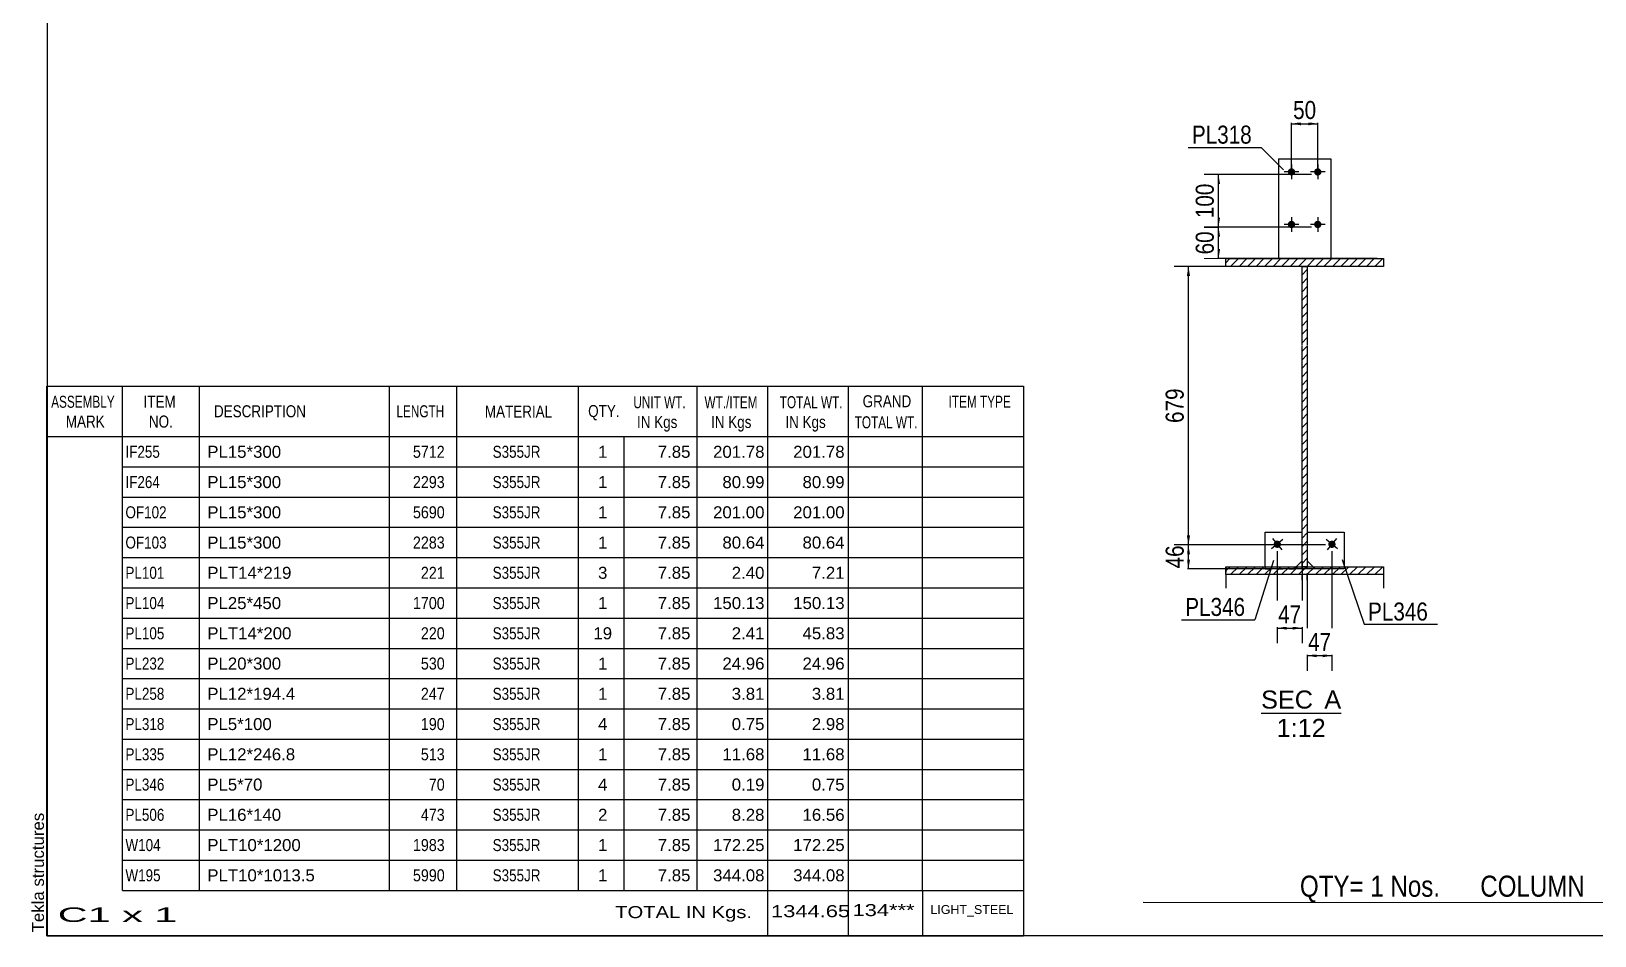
# Model space of a CAD drawing. Header units: millimetres. Extents: x -290 to 123, y -159 to 128.
# Drawn here: x -289.8 to -41.7, y -158.7 to -15.1 of the extents above; entities that cross this region are included whole.
import ezdxf

# ---------------------------------------------------------------- set-up
doc = ezdxf.new("R2010")
doc.units = ezdxf.units.MM
doc.linetypes.add('DXK_LINE_DOT1', pattern=[1.8814, 0.9407, -0.9407])
doc.styles.add('Arial', font='ARIAL.TTF', dxfattribs={"height": 0.2})
doc.styles.add('Arial Narrow', font='ARIALN.TTF', dxfattribs={"height": 0.2})

# ---------------------------------------------------------------- blocks, each defined once
blk = doc.blocks.new('Unknown-622979686-1210')
at = {"color": 5, "linetype": 'Continuous'}
for p, q in [((-287.25, 128.37), (-287.25, -158.63)), ((-287.25, -158.63), (122.75, -158.63))]:
    blk.add_line(p, q, dxfattribs=at)
at = {"color": 174, "linetype": 'Continuous', "style": 'Arial'}
blk.add_text('Tekla structures', height=1.9102, rotation=90, dxfattribs=at).set_placement((-287.75, -158.13))
blk = doc.blocks.new('Unknown-622979686-12 - 1256')
at = {"color": 1, "linetype": 'Continuous'}
blk.add_line((-94.64, -123.37), (-81.95, -123.37), dxfattribs=at)
at = {"color": 0, "linetype": 'Continuous'}
for points in [[(-86.41, -122.62), (-86.41, -119.62), (-94.64, -119.62), (-94.64, -122.62)], [(-81.95, -122.62), (-81.95, -119.62), (-84.61, -119.62), (-84.61, -122.62)], [(-84.4, -127.12), (-84.4, -124.12), (-92.18, -124.12), (-92.18, -127.12)]]:
    blk.add_wipeout(points, dxfattribs=at)
at = {"color": 136, "linetype": 'Continuous', "style": 'Arial'}
for s, height, p in [('SEC', 2.865, (-94.64, -122.62)), ('A', 2.87, (-84.61, -122.62)), ('1:12', 2.865, (-92.18, -127.12))]:
    blk.add_text(s, height=height, dxfattribs=at).set_placement(p)
blk = doc.blocks.new('Bolt-622979686-1295 - 1256')
at = {"linetype": 'Continuous'}
blk.add_hatch(color=3, dxfattribs=at).paths.add_polyline_path([(-91.62, -96.18, -1), (-92.52, -96.92, -1)])
at = {"color": 3, "linetype": 'Continuous'}
for p, q in [((-91.17, -95.81), (-92.97, -97.29)), ((-92.81, -95.65), (-91.33, -97.45))]:
    blk.add_line(p, q, dxfattribs=at)
blk = doc.blocks.new('Part-622979686-1261 - 1256')
at = {"linetype": 'Continuous'}
h = blk.add_hatch(dxfattribs=at)
h.set_pattern_fill('', scale=0.3, style=0, pattern_type=0)
h.set_pattern_definition([(45, (-75.2368, -101.3688), (-0.67352, 0.67352), [])])
h.paths.add_polyline_path([(-100.24, -101.37), (-75.24, -101.37), (-75.24, -100.11), (-100.24, -100.11)])
at = {"color": 7, "linetype": 'DXK_LINE_DOT1'}
for p, q in [((-100.24, -100.11), (-100.24, -101.37)), ((-75.24, -100.11), (-75.24, -101.37))]:
    blk.add_line(p, q, dxfattribs=at)
at = {"color": 2, "linetype": 'Continuous'}
for p, q in [((-100.24, -101.37), (-100.24, -100.11)), ((-100.24, -100.11), (-75.24, -100.11)), ((-100.24, -101.37), (-100.24, -103.5)), ((-75.24, -101.37), (-100.24, -101.37)), ((-75.24, -100.11), (-75.24, -101.37)), ((-75.24, -101.37), (-75.24, -103.5))]:
    blk.add_line(p, q, dxfattribs=at)
blk = doc.blocks.new('Bolt-622979686-1296 - 1256')
at = {"linetype": 'Continuous'}
blk.add_hatch(color=3, dxfattribs=at).paths.add_polyline_path([(-82.95, -96.92, -1), (-83.85, -96.18, -1)])
at = {"color": 3, "linetype": 'Continuous'}
for p, q in [((-82.5, -97.29), (-84.3, -95.81)), ((-82.66, -95.65), (-84.14, -97.45))]:
    blk.add_line(p, q, dxfattribs=at)
blk = doc.blocks.new('Part-622979686-1263 - 1256')
at = {"linetype": 'Continuous'}
h = blk.add_hatch(dxfattribs=at)
h.set_pattern_fill('', scale=0.3, style=0, pattern_type=0)
h.set_pattern_definition([(45, (-75.2368, -52.4716), (-0.67352, 0.67352), [])])
h.paths.add_polyline_path([(-100.24, -52.47), (-75.24, -52.47), (-75.24, -51.22), (-100.24, -51.22)])
at = {"color": 2, "linetype": 'Continuous'}
for p, q in [((-100.24, -52.47), (-100.24, -51.22)), ((-100.24, -51.22), (-75.24, -51.22)), ((-75.24, -51.22), (-75.24, -52.47)), ((-75.24, -52.47), (-100.24, -52.47))]:
    blk.add_line(p, q, dxfattribs=at)
blk = doc.blocks.new('Part-622979686-1285 - 1256')
at = {"linetype": 'Continuous'}
h = blk.add_hatch(dxfattribs=at)
h.set_pattern_fill('', scale=0.3, style=0, pattern_type=0)
h.set_pattern_definition([(45, (-87.3201, -100.1132), (-0.67352, 0.67352), [])])
h.paths.add_polyline_path([(-88.15, -100.11), (-87.32, -100.11), (-87.32, -52.47), (-88.15, -52.47)])
at = {"color": 2, "linetype": 'Continuous'}
for p, q in [((-88.15, -64.97), (-88.15, -52.47)), ((-88.15, -52.47), (-87.32, -52.47)), ((-87.32, -52.47), (-87.32, -64.97)), ((-88.15, -100.11), (-88.15, -65.07)), ((-87.32, -65.07), (-87.32, -100.11)), ((-87.32, -100.11), (-88.15, -100.11))]:
    blk.add_line(p, q, dxfattribs=at)
at = {"color": 7, "linetype": 'DXK_LINE_DOT1'}
for p, q in [((-88.15, -102.24), (-88.15, -100.11)), ((-87.32, -102.24), (-87.32, -100.11))]:
    blk.add_line(p, q, dxfattribs=at)
blk = doc.blocks.new('Bolt-622979686-1292 - 1256')
at = {"linetype": 'Continuous'}
for points in [[(-89.24, -37.47, -1), (-90.4, -37.47, -1)], [(-85.07, -37.47, -1), (-86.24, -37.47, -1)], [(-89.24, -45.8, -1), (-90.4, -45.8, -1)], [(-85.07, -45.8, -1), (-86.24, -45.8, -1)]]:
    blk.add_hatch(color=3, dxfattribs=at).paths.add_polyline_path(points)
at = {"color": 3, "linetype": 'Continuous'}
for p, q in [((-89.82, -36.3), (-89.82, -38.64)), ((-85.65, -36.3), (-85.65, -38.64)), ((-88.65, -37.47), (-90.99, -37.47)), ((-84.49, -37.47), (-86.82, -37.47)), ((-89.82, -44.64), (-89.82, -46.97)), ((-85.65, -44.64), (-85.65, -46.97)), ((-88.65, -45.8), (-90.99, -45.8)), ((-84.49, -45.8), (-86.82, -45.8))]:
    blk.add_line(p, q, dxfattribs=at)
blk = doc.blocks.new('Part-622979686-1323 - 1256')
at = {"color": 2, "linetype": 'Continuous'}
for p, q in [((-87.3, -99.22), (-87.3, -94.64)), ((-87.3, -94.64), (-81.46, -94.64)), ((-81.46, -94.64), (-81.46, -100.11)), ((-87.3, -99.22), (-86.4, -100.11))]:
    blk.add_line(p, q, dxfattribs=at)
at = {"color": 7, "linetype": 'DXK_LINE_DOT1'}
for p, q in [((-86.4, -100.11), (-86.05, -100.47)), ((-81.46, -100.47), (-86.05, -100.47)), ((-81.46, -100.11), (-81.46, -100.47))]:
    blk.add_line(p, q, dxfattribs=at)
blk = doc.blocks.new('Part-622979686-1328 - 1256')
at = {"color": 2, "linetype": 'Continuous'}
for p, q in [((-94.01, -100.11), (-94.01, -94.64)), ((-94.01, -94.64), (-88.18, -94.64)), ((-88.18, -94.64), (-88.18, -99.22)), ((-88.18, -99.22), (-89.07, -100.11))]:
    blk.add_line(p, q, dxfattribs=at)
at = {"color": 7, "linetype": 'DXK_LINE_DOT1'}
for p, q in [((-94.01, -100.11), (-94.01, -100.47)), ((-94.01, -100.47), (-89.43, -100.47)), ((-89.07, -100.11), (-89.43, -100.47))]:
    blk.add_line(p, q, dxfattribs=at)
blk = doc.blocks.new('Part-622979686-1351 - 1256')
at = {"color": 2, "linetype": 'Continuous'}
for p, q in [((-91.9, -35.39), (-83.57, -35.39)), ((-91.9, -35.39), (-91.9, -51.22)), ((-83.57, -35.39), (-83.57, -51.22))]:
    blk.add_line(p, q, dxfattribs=at)
at = {"color": 7, "linetype": 'DXK_LINE_DOT1'}
blk.add_line((-91.9, -51.22), (-83.57, -51.22), dxfattribs=at)
blk = doc.blocks.new('StraightDimension-622979686-1379 - 1256')
at = {"linetype": 'Continuous'}
for points in [[(-85.82, -114.47), (-87.32, -114.22), (-85.82, -113.97)], [(-84.9, -113.97), (-83.4, -114.22), (-84.9, -114.47)]]:
    blk.add_hatch(color=7, dxfattribs=at).paths.add_polyline_path(points)
at = {"color": 7, "linetype": 'Continuous'}
for p, q in [((-83.4, -97.64), (-83.4, -116.62)), ((-87.32, -101.11), (-87.32, -116.62)), ((-87.32, -114.22), (-83.4, -114.22))]:
    blk.add_line(p, q, dxfattribs=at)
at = {"color": 0}
blk.add_wipeout([(-82.93, -114.07), (-82.93, -109.87), (-87.79, -109.87), (-87.79, -114.07)], dxfattribs=at)
at = {"color": 3, "style": 'Arial Narrow'}
blk.add_text('47', height=2.863, dxfattribs=at).set_placement((-87.19, -113.47))
blk = doc.blocks.new('StraightDimension-622979686-1395 - 1256')
at = {"linetype": 'Continuous'}
for points in [[(-101.65, -47.72), (-101.4, -46.22), (-101.15, -47.72)], [(-101.15, -49.72), (-101.4, -51.22), (-101.65, -49.72)]]:
    blk.add_hatch(color=7, dxfattribs=at).paths.add_polyline_path(points)
at = {"color": 7, "linetype": 'Continuous'}
for p, q in [((-86.65, -46.22), (-103.65, -46.22)), ((-101.4, -51.22), (-101.4, -46.22)), ((-76.24, -51.22), (-103.65, -51.22))]:
    blk.add_line(p, q, dxfattribs=at)
at = {"color": 0}
blk.add_wipeout([(-101.55, -46.29), (-105.75, -46.29), (-105.75, -51.15), (-101.55, -51.15)], dxfattribs=at)
at = {"color": 3, "style": 'Arial Narrow'}
blk.add_text('60', height=2.863, rotation=90.0002, dxfattribs=at).set_placement((-102.15, -50.55))
blk = doc.blocks.new('StraightDimension-622979686-1410 - 1256')
at = {"linetype": 'Continuous'}
for points in [[(-101.65, -39.39), (-101.4, -37.89), (-101.15, -39.39)], [(-101.15, -44.72), (-101.4, -46.22), (-101.65, -44.72)]]:
    blk.add_hatch(color=7, dxfattribs=at).paths.add_polyline_path(points)
at = {"color": 7, "linetype": 'Continuous'}
for p, q in [((-86.65, -37.89), (-103.65, -37.89)), ((-101.4, -46.22), (-101.4, -37.89)), ((-86.65, -46.22), (-103.65, -46.22))]:
    blk.add_line(p, q, dxfattribs=at)
at = {"color": 0}
blk.add_wipeout([(-101.55, -38.71), (-105.75, -38.71), (-105.75, -45.4), (-101.55, -45.4)], dxfattribs=at)
at = {"color": 3, "style": 'Arial Narrow'}
blk.add_text('100', height=2.863, rotation=90.0002, dxfattribs=at).set_placement((-102.15, -44.8))
blk = doc.blocks.new('StraightDimension-622979686-1421 - 1256')
at = {"linetype": 'Continuous'}
for points in [[(-88.32, -30.07), (-89.82, -29.82), (-88.32, -29.57)], [(-87.15, -29.57), (-85.65, -29.82), (-87.15, -30.07)]]:
    blk.add_hatch(color=7, dxfattribs=at).paths.add_polyline_path(points)
at = {"color": 7, "linetype": 'Continuous'}
for p, q in [((-89.82, -36.89), (-89.82, -27.57)), ((-85.65, -36.89), (-85.65, -27.57)), ((-89.82, -29.82), (-85.65, -29.82))]:
    blk.add_line(p, q, dxfattribs=at)
at = {"color": 0}
blk.add_wipeout([(-85.31, -29.67), (-85.31, -25.47), (-90.16, -25.47), (-90.16, -29.67)], dxfattribs=at)
at = {"color": 3, "style": 'Arial Narrow'}
blk.add_text('50', height=2.863, dxfattribs=at).set_placement((-89.56, -29.07))
blk = doc.blocks.new('StraightDimension-622979686-1431 - 1256')
at = {"linetype": 'Continuous'}
for points in [[(-106.42, -98.14), (-106.17, -96.64), (-105.92, -98.14)], [(-105.92, -98.97), (-106.17, -100.47), (-106.42, -98.97)]]:
    blk.add_hatch(color=7, dxfattribs=at).paths.add_polyline_path(points)
at = {"color": 7, "linetype": 'Continuous'}
for p, q in [((-84.4, -96.64), (-108.42, -96.64)), ((-106.17, -100.47), (-106.17, -96.64)), ((-82.46, -100.47), (-108.42, -100.47))]:
    blk.add_line(p, q, dxfattribs=at)
at = {"color": 0}
blk.add_wipeout([(-106.32, -96.13), (-110.52, -96.13), (-110.52, -100.98), (-106.32, -100.98)], dxfattribs=at)
at = {"color": 3, "style": 'Arial Narrow'}
blk.add_text('46', height=2.863, rotation=90.0002, dxfattribs=at).set_placement((-106.92, -100.38))
blk = doc.blocks.new('StraightDimension-622979686-1435 - 1256')
at = {"linetype": 'Continuous'}
for points in [[(-106.42, -53.97), (-106.17, -52.47), (-105.92, -53.97)], [(-105.92, -95.14), (-106.17, -96.64), (-106.42, -95.14)]]:
    blk.add_hatch(color=7, dxfattribs=at).paths.add_polyline_path(points)
at = {"color": 7, "linetype": 'Continuous'}
for p, q in [((-76.24, -52.47), (-108.42, -52.47)), ((-106.17, -96.64), (-106.17, -52.47)), ((-84.4, -96.64), (-108.42, -96.64))]:
    blk.add_line(p, q, dxfattribs=at)
at = {"color": 0}
blk.add_wipeout([(-106.32, -71.21), (-110.52, -71.21), (-110.52, -77.9), (-106.32, -77.9)], dxfattribs=at)
at = {"color": 3, "style": 'Arial Narrow'}
blk.add_text('679', height=2.863, rotation=90.0002, dxfattribs=at).set_placement((-106.92, -77.3))
blk = doc.blocks.new('StraightDimension-622979686-1442 - 1256')
at = {"linetype": 'Continuous'}
for points in [[(-90.57, -110.1), (-92.07, -109.85), (-90.57, -109.6)], [(-89.65, -109.6), (-88.15, -109.85), (-89.65, -110.1)]]:
    blk.add_hatch(color=7, dxfattribs=at).paths.add_polyline_path(points)
at = {"color": 7, "linetype": 'Continuous'}
for p, q in [((-92.07, -97.64), (-92.07, -112.25)), ((-88.15, -99.3), (-88.15, -112.25)), ((-92.07, -109.85), (-88.15, -109.85))]:
    blk.add_line(p, q, dxfattribs=at)
at = {"color": 0}
blk.add_wipeout([(-87.68, -109.7), (-87.68, -105.5), (-92.54, -105.5), (-92.54, -109.7)], dxfattribs=at)
at = {"color": 3, "style": 'Arial Narrow'}
blk.add_text('47', height=2.863, dxfattribs=at).set_placement((-91.94, -109.1))
blk = doc.blocks.new('CBS_BOM-622979686-33686')
at = {"color": 7, "linetype": 'Continuous'}
for p, q in [((-287.28, -79.46), (-287.28, -71.46)), ((-287.28, -71.46), (-132.36, -71.46)), ((-275.28, -79.46), (-275.28, -71.46)), ((-263.09, -79.46), (-263.09, -71.46)), ((-232.93, -79.46), (-232.93, -71.46)), ((-222.25, -79.46), (-222.25, -71.46)), ((-202.93, -79.46), (-202.93, -71.46)), ((-184.13, -79.46), (-184.13, -71.46)), ((-172.92, -79.46), (-172.92, -71.46)), ((-160.13, -79.46), (-160.13, -71.46)), ((-148.38, -79.46), (-148.38, -71.46)), ((-132.36, -71.47), (-132.36, -79.45)), ((-287.28, -79.46), (-132.36, -79.46)), ((-287.28, -84.26), (-287.28, -79.46)), ((-275.28, -84.26), (-275.28, -79.46)), ((-263.09, -84.26), (-263.09, -79.46)), ((-232.93, -84.26), (-232.93, -79.46)), ((-222.25, -84.26), (-222.25, -79.46)), ((-202.93, -84.26), (-202.93, -79.46)), ((-195.67, -84.26), (-195.67, -79.46)), ((-184.13, -84.26), (-184.13, -79.46)), ((-172.92, -84.26), (-172.92, -79.46)), ((-160.13, -84.26), (-160.13, -79.46)), ((-148.36, -84.26), (-148.36, -79.46)), ((-132.36, -79.47), (-132.36, -84.26)), ((-287.28, -89.06), (-287.28, -84.26)), ((-275.28, -84.26), (-132.36, -84.26)), ((-275.28, -89.06), (-275.28, -84.26)), ((-263.09, -89.06), (-263.09, -84.26)), ((-232.93, -89.06), (-232.93, -84.26)), ((-222.25, -89.06), (-222.25, -84.26)), ((-202.93, -89.06), (-202.93, -84.26)), ((-195.67, -89.06), (-195.67, -84.26)), ((-184.13, -89.06), (-184.13, -84.26)), ((-172.92, -89.06), (-172.92, -84.26)), ((-160.13, -89.06), (-160.13, -84.26)), ((-148.36, -89.06), (-148.36, -84.26)), ((-132.36, -84.27), (-132.36, -89.06)), ((-287.28, -93.86), (-287.28, -89.06)), ((-275.28, -89.06), (-132.36, -89.06)), ((-275.28, -93.86), (-275.28, -89.06)), ((-263.09, -93.86), (-263.09, -89.06)), ((-232.93, -93.86), (-232.93, -89.06)), ((-222.25, -93.86), (-222.25, -89.06)), ((-202.93, -93.86), (-202.93, -89.06)), ((-195.67, -93.86), (-195.67, -89.06)), ((-184.13, -93.86), (-184.13, -89.06)), ((-172.92, -93.86), (-172.92, -89.06)), ((-160.13, -93.86), (-160.13, -89.06)), ((-148.36, -93.86), (-148.36, -89.06)), ((-132.36, -89.07), (-132.36, -93.86)), ((-287.28, -98.66), (-287.28, -93.86)), ((-275.28, -93.86), (-132.36, -93.86)), ((-275.28, -98.66), (-275.28, -93.86)), ((-263.09, -98.66), (-263.09, -93.86)), ((-232.93, -98.66), (-232.93, -93.86)), ((-222.25, -98.66), (-222.25, -93.86)), ((-202.93, -98.66), (-202.93, -93.86)), ((-195.67, -98.66), (-195.67, -93.86)), ((-184.13, -98.66), (-184.13, -93.86)), ((-172.92, -98.66), (-172.92, -93.86)), ((-160.13, -98.66), (-160.13, -93.86)), ((-148.36, -98.66), (-148.36, -93.86)), ((-132.36, -93.87), (-132.36, -98.66)), ((-287.28, -103.46), (-287.28, -98.66)), ((-275.28, -98.66), (-132.36, -98.66)), ((-275.28, -103.46), (-275.28, -98.66)), ((-263.09, -103.46), (-263.09, -98.66)), ((-232.93, -103.46), (-232.93, -98.66)), ((-222.25, -103.46), (-222.25, -98.66)), ((-202.93, -103.46), (-202.93, -98.66)), ((-195.67, -103.46), (-195.67, -98.66)), ((-184.13, -103.46), (-184.13, -98.66)), ((-172.92, -103.46), (-172.92, -98.66)), ((-160.13, -103.46), (-160.13, -98.66)), ((-148.36, -103.46), (-148.36, -98.66)), ((-132.36, -98.67), (-132.36, -103.46)), ((-287.28, -108.26), (-287.28, -103.46)), ((-275.28, -103.46), (-132.36, -103.46)), ((-275.28, -108.26), (-275.28, -103.46)), ((-263.09, -108.26), (-263.09, -103.46)), ((-232.93, -108.26), (-232.93, -103.46)), ((-222.25, -108.26), (-222.25, -103.46)), ((-202.93, -108.26), (-202.93, -103.46)), ((-195.67, -108.26), (-195.67, -103.46)), ((-184.13, -108.26), (-184.13, -103.46)), ((-172.92, -108.26), (-172.92, -103.46)), ((-160.13, -108.26), (-160.13, -103.46)), ((-148.36, -108.26), (-148.36, -103.46)), ((-132.36, -103.47), (-132.36, -108.26)), ((-287.28, -113.06), (-287.28, -108.26)), ((-275.28, -108.26), (-132.36, -108.26)), ((-275.28, -113.06), (-275.28, -108.26)), ((-263.09, -113.06), (-263.09, -108.26)), ((-232.93, -113.06), (-232.93, -108.26)), ((-222.25, -113.06), (-222.25, -108.26)), ((-202.93, -113.06), (-202.93, -108.26)), ((-195.67, -113.06), (-195.67, -108.26)), ((-184.13, -113.06), (-184.13, -108.26)), ((-172.92, -113.06), (-172.92, -108.26)), ((-160.13, -113.06), (-160.13, -108.26)), ((-148.36, -113.06), (-148.36, -108.26)), ((-132.36, -108.27), (-132.36, -113.06)), ((-287.28, -117.86), (-287.28, -113.06)), ((-275.28, -113.06), (-132.36, -113.06)), ((-275.28, -117.86), (-275.28, -113.06)), ((-263.09, -117.86), (-263.09, -113.06)), ((-232.93, -117.86), (-232.93, -113.06)), ((-222.25, -117.86), (-222.25, -113.06)), ((-202.93, -117.86), (-202.93, -113.06)), ((-195.67, -117.86), (-195.67, -113.06)), ((-184.13, -117.86), (-184.13, -113.06)), ((-172.92, -117.86), (-172.92, -113.06)), ((-160.13, -117.86), (-160.13, -113.06)), ((-148.36, -117.86), (-148.36, -113.06)), ((-132.36, -113.07), (-132.36, -117.86)), ((-287.28, -122.66), (-287.28, -117.86)), ((-275.28, -117.86), (-132.36, -117.86)), ((-275.28, -122.66), (-275.28, -117.86)), ((-263.09, -122.66), (-263.09, -117.86)), ((-232.93, -122.66), (-232.93, -117.86)), ((-222.25, -122.66), (-222.25, -117.86)), ((-202.93, -122.66), (-202.93, -117.86)), ((-195.67, -122.66), (-195.67, -117.86)), ((-184.13, -122.66), (-184.13, -117.86)), ((-172.92, -122.66), (-172.92, -117.86)), ((-160.13, -122.66), (-160.13, -117.86)), ((-148.36, -122.66), (-148.36, -117.86)), ((-132.36, -117.87), (-132.36, -122.66)), ((-287.28, -127.46), (-287.28, -122.66)), ((-275.28, -122.66), (-132.36, -122.66)), ((-275.28, -127.46), (-275.28, -122.66)), ((-263.09, -127.46), (-263.09, -122.66)), ((-232.93, -127.46), (-232.93, -122.66)), ((-222.25, -127.46), (-222.25, -122.66)), ((-202.93, -127.46), (-202.93, -122.66)), ((-195.67, -127.46), (-195.67, -122.66)), ((-184.13, -127.46), (-184.13, -122.66)), ((-172.92, -127.46), (-172.92, -122.66)), ((-160.13, -127.46), (-160.13, -122.66)), ((-148.36, -127.46), (-148.36, -122.66)), ((-132.36, -122.67), (-132.36, -127.46)), ((-287.28, -132.26), (-287.28, -127.46)), ((-275.28, -127.46), (-132.36, -127.46)), ((-275.28, -132.26), (-275.28, -127.46)), ((-263.09, -132.26), (-263.09, -127.46)), ((-232.93, -132.26), (-232.93, -127.46)), ((-222.25, -132.26), (-222.25, -127.46)), ((-202.93, -132.26), (-202.93, -127.46)), ((-195.67, -132.26), (-195.67, -127.46)), ((-184.13, -132.26), (-184.13, -127.46)), ((-172.92, -132.26), (-172.92, -127.46)), ((-160.13, -132.26), (-160.13, -127.46)), ((-148.36, -132.26), (-148.36, -127.46)), ((-132.36, -127.47), (-132.36, -132.26)), ((-287.28, -137.06), (-287.28, -132.26)), ((-275.28, -132.26), (-132.36, -132.26)), ((-275.28, -137.06), (-275.28, -132.26)), ((-263.09, -137.06), (-263.09, -132.26)), ((-232.93, -137.06), (-232.93, -132.26)), ((-222.25, -137.06), (-222.25, -132.26)), ((-202.93, -137.06), (-202.93, -132.26)), ((-195.67, -137.06), (-195.67, -132.26)), ((-184.13, -137.06), (-184.13, -132.26)), ((-172.92, -137.06), (-172.92, -132.26)), ((-160.13, -137.06), (-160.13, -132.26)), ((-148.36, -137.06), (-148.36, -132.26)), ((-132.36, -132.27), (-132.36, -137.06)), ((-287.28, -141.86), (-287.28, -137.06)), ((-275.28, -137.06), (-132.36, -137.06)), ((-275.28, -141.86), (-275.28, -137.06)), ((-263.09, -141.86), (-263.09, -137.06)), ((-232.93, -141.86), (-232.93, -137.06)), ((-222.25, -141.86), (-222.25, -137.06)), ((-202.93, -141.86), (-202.93, -137.06)), ((-195.67, -141.86), (-195.67, -137.06)), ((-184.13, -141.86), (-184.13, -137.06)), ((-172.92, -141.86), (-172.92, -137.06)), ((-160.13, -141.86), (-160.13, -137.06)), ((-148.36, -141.86), (-148.36, -137.06)), ((-132.36, -137.07), (-132.36, -141.86)), ((-287.28, -146.66), (-287.28, -141.86)), ((-275.28, -141.86), (-132.36, -141.86)), ((-275.28, -146.66), (-275.28, -141.86)), ((-263.09, -146.66), (-263.09, -141.86)), ((-232.93, -146.66), (-232.93, -141.86)), ((-222.25, -146.66), (-222.25, -141.86)), ((-202.93, -146.66), (-202.93, -141.86)), ((-195.67, -146.66), (-195.67, -141.86)), ((-184.13, -146.66), (-184.13, -141.86)), ((-172.92, -146.66), (-172.92, -141.86)), ((-160.13, -146.66), (-160.13, -141.86)), ((-148.36, -146.66), (-148.36, -141.86)), ((-132.36, -141.87), (-132.36, -146.66)), ((-287.28, -151.46), (-287.28, -146.66)), ((-275.28, -146.66), (-132.36, -146.66)), ((-275.28, -151.46), (-275.28, -146.66)), ((-263.09, -151.46), (-263.09, -146.66)), ((-232.93, -151.46), (-232.93, -146.66)), ((-222.25, -151.46), (-222.25, -146.66)), ((-202.93, -151.46), (-202.93, -146.66)), ((-195.67, -151.46), (-195.67, -146.66)), ((-184.13, -151.46), (-184.13, -146.66)), ((-172.92, -151.46), (-172.92, -146.66)), ((-160.13, -151.46), (-160.13, -146.66)), ((-148.36, -151.46), (-148.36, -146.66)), ((-132.36, -146.67), (-132.36, -151.46)), ((-287.28, -158.66), (-287.28, -151.48)), ((-275.28, -151.46), (-132.36, -151.46)), ((-172.92, -158.66), (-172.92, -151.48)), ((-160.13, -158.66), (-160.13, -151.48)), ((-148.32, -158.66), (-148.32, -151.48)), ((-132.36, -151.46), (-132.36, -158.66)), ((-287.28, -158.66), (-132.36, -158.66))]:
    blk.add_line(p, q, dxfattribs=at)
at = {"color": 3, "linetype": 'Continuous', "style": 'Arial'}
for s, height, width, p in [('ASSEMBLY', 1.91, 0.7, (-286.6, -74.89)), ('ITEM', 1.91, 0.8, (-271.95, -74.89)), ('UNIT WT.', 1.91, 0.7, (-194.24, -74.96)), ('WT./ITEM', 1.91, 0.7, (-182.95, -74.96)), ('TOTAL WT.', 1.91, 0.7, (-171.01, -74.96)), ('GRAND', 1.91, 0.8, (-157.86, -74.81)), ('ITEM TYPE', 1.91, 0.7, (-144.22, -74.88)), ('MARK', 1.91, 0.8, (-284.28, -78.03)), ('NO.', 1.91, 0.8, (-271.1, -78.03)), ('DESCRIPTION', 1.9102, 0.8, (-260.77, -76.4)), ('LENGTH', 1.91, 0.7, (-231.82, -76.4)), ('MATERIAL', 1.91, 0.8, (-217.8, -76.44)), ('QTY.', 1.91, 0.8, (-201.41, -76.36)), ('IN Kgs', 1.91, 0.8, (-193.66, -78.1)), ('IN Kgs', 1.91, 0.8, (-181.91, -78.1)), ('IN Kgs', 1.91, 0.8, (-170.12, -78.1)), ('TOTAL WT.', 1.91, 0.7, (-159.12, -78.15))]:
    blk.add_text(s, height=height, dxfattribs=dict(at, width=width)).set_placement(p)
at = {"color": 7, "linetype": 'Continuous', "style": 'Arial'}
for s, width, p in [('IF255', 0.8, (-274.82, -82.83)), ('5712', 0.85, (-229.21, -82.83)), ('S355JR', 0.8, (-216.56, -82.83)), ('IF264', 0.8, (-274.82, -87.63)), ('2293', 0.85, (-229.21, -87.63)), ('S355JR', 0.8, (-216.56, -87.63)), ('OF102', 0.8, (-274.82, -92.43)), ('5690', 0.85, (-229.21, -92.43)), ('S355JR', 0.8, (-216.56, -92.43)), ('OF103', 0.8, (-274.82, -97.23)), ('2283', 0.85, (-229.21, -97.23)), ('S355JR', 0.8, (-216.56, -97.23)), ('PL101', 0.8, (-274.82, -102.03)), ('221', 0.85, (-227.95, -102.03)), ('S355JR', 0.8, (-216.56, -102.03)), ('PL104', 0.8, (-274.82, -106.83)), ('1700', 0.85, (-229.21, -106.83)), ('S355JR', 0.8, (-216.56, -106.83)), ('PL105', 0.8, (-274.82, -111.63)), ('220', 0.85, (-227.95, -111.63)), ('S355JR', 0.8, (-216.56, -111.63)), ('PL232', 0.8, (-274.82, -116.43)), ('530', 0.85, (-227.95, -116.43)), ('S355JR', 0.8, (-216.56, -116.43)), ('PL258', 0.8, (-274.82, -121.23)), ('247', 0.85, (-227.95, -121.23)), ('S355JR', 0.8, (-216.56, -121.23)), ('PL318', 0.8, (-274.82, -126.03)), ('190', 0.85, (-227.95, -126.03)), ('S355JR', 0.8, (-216.56, -126.03)), ('PL335', 0.8, (-274.82, -130.83)), ('513', 0.85, (-227.95, -130.83)), ('S355JR', 0.8, (-216.56, -130.83)), ('PL346', 0.8, (-274.82, -135.63)), ('70', 0.85, (-226.69, -135.63)), ('S355JR', 0.8, (-216.56, -135.63)), ('PL506', 0.8, (-274.82, -140.43)), ('473', 0.85, (-227.95, -140.43)), ('S355JR', 0.8, (-216.56, -140.43)), ('W104', 0.8, (-274.82, -145.23)), ('1983', 0.85, (-229.21, -145.23)), ('S355JR', 0.8, (-216.56, -145.23)), ('W195', 0.8, (-274.82, -150.03)), ('5990', 0.85, (-229.21, -150.03)), ('S355JR', 0.8, (-216.56, -150.03))]:
    blk.add_text(s, height=1.91, dxfattribs=dict(at, width=width)).set_placement(p)
for s, height, p in [('PL15*300', 1.91, (-261.84, -82.83)), ('1', 1.91, (-199.84, -82.83)), ('7.85', 1.91, (-190.37, -82.83)), ('201.78', 1.91, (-181.59, -82.83)), ('201.78', 1.91, (-168.88, -82.83)), ('PL15*300', 1.91, (-261.84, -87.63)), ('1', 1.91, (-199.84, -87.63)), ('7.85', 1.91, (-190.37, -87.63)), ('80.99', 1.91, (-180.11, -87.63)), ('80.99', 1.91, (-167.4, -87.63)), ('PL15*300', 1.91, (-261.84, -92.43)), ('1', 1.91, (-199.84, -92.43)), ('7.85', 1.91, (-190.37, -92.43)), ('201.00', 1.91, (-181.59, -92.43)), ('201.00', 1.91, (-168.88, -92.43)), ('PL15*300', 1.91, (-261.84, -97.23)), ('1', 1.91, (-199.84, -97.23)), ('7.85', 1.91, (-190.37, -97.23)), ('80.64', 1.91, (-180.11, -97.23)), ('80.64', 1.91, (-167.4, -97.23)), ('PLT14*219', 1.91, (-261.84, -102.03)), ('3', 1.91, (-199.84, -102.03)), ('7.85', 1.91, (-190.37, -102.03)), ('2.40', 1.91, (-178.63, -102.03)), ('7.21', 1.91, (-165.92, -102.03)), ('PL25*450', 1.91, (-261.84, -106.83)), ('1', 1.91, (-199.84, -106.83)), ('7.85', 1.91, (-190.37, -106.83)), ('150.13', 1.91, (-181.59, -106.83)), ('150.13', 1.91, (-168.88, -106.83)), ('PLT14*200', 1.91, (-261.84, -111.63)), ('19', 1.91, (-200.58, -111.63)), ('7.85', 1.91, (-190.37, -111.63)), ('2.41', 1.91, (-178.63, -111.63)), ('45.83', 1.91, (-167.4, -111.63)), ('PL20*300', 1.91, (-261.84, -116.43)), ('1', 1.91, (-199.84, -116.43)), ('7.85', 1.91, (-190.37, -116.43)), ('24.96', 1.91, (-180.11, -116.43)), ('24.96', 1.91, (-167.4, -116.43)), ('PL12*194.4', 1.91, (-261.84, -121.23)), ('1', 1.91, (-199.84, -121.23)), ('7.85', 1.91, (-190.37, -121.23)), ('3.81', 1.91, (-178.63, -121.23)), ('3.81', 1.91, (-165.92, -121.23)), ('PL5*100', 1.91, (-261.84, -126.03)), ('4', 1.91, (-199.84, -126.03)), ('7.85', 1.91, (-190.37, -126.03)), ('0.75', 1.91, (-178.63, -126.03)), ('2.98', 1.91, (-165.92, -126.03)), ('PL12*246.8', 1.91, (-261.84, -130.83)), ('1', 1.91, (-199.84, -130.83)), ('7.85', 1.91, (-190.37, -130.83)), ('11.68', 1.91, (-180.11, -130.83)), ('11.68', 1.91, (-167.4, -130.83)), ('PL5*70', 1.91, (-261.84, -135.63)), ('4', 1.91, (-199.84, -135.63)), ('7.85', 1.91, (-190.37, -135.63)), ('0.19', 1.91, (-178.63, -135.63)), ('0.75', 1.91, (-165.92, -135.63)), ('PL16*140', 1.91, (-261.84, -140.43)), ('2', 1.91, (-199.84, -140.43)), ('7.85', 1.91, (-190.37, -140.43)), ('8.28', 1.91, (-178.63, -140.43)), ('16.56', 1.91, (-167.4, -140.43)), ('PLT10*1200', 1.91, (-261.84, -145.23)), ('1', 1.91, (-199.84, -145.23)), ('7.85', 1.91, (-190.37, -145.23)), ('172.25', 1.91, (-181.59, -145.23)), ('172.25', 1.91, (-168.88, -145.23)), ('PLT10*1013.5', 1.9102, (-261.84, -150.03)), ('1', 1.91, (-199.84, -150.03)), ('7.85', 1.91, (-190.37, -150.03)), ('344.08', 1.91, (-181.59, -150.03)), ('344.08', 1.91, (-168.88, -150.03))]:
    blk.add_text(s, height=height, dxfattribs=at).set_placement(p)
at = {"color": 6, "linetype": 'Continuous', "style": 'Arial'}
for s, height, width, p in [('1344.65', 1.91, 1.3, (-172.39, -155.72)), ('134***', 1.91, 1.3, (-159.46, -155.55)), ('C1 x 1', 2.292, 2.05, (-285.56, -156.47)), ('TOTAL IN Kgs.', 1.9102, 1.2, (-197.12, -155.87))]:
    blk.add_text(s, height=height, dxfattribs=dict(at, width=width)).set_placement(p)
blk.add_text('LIGHT_STEEL', height=1.4135, dxfattribs=at).set_placement((-147.11, -155.21))
blk = doc.blocks.new('CBS_CALLOFF-622979686-33687')
at = {"color": 7, "linetype": 'Continuous'}
blk.add_line((-113.37, -153.36), (2.86, -153.38), dxfattribs=at)
at = {"color": 3, "linetype": 'Continuous', "style": 'Arial Narrow'}
blk.add_text('QTY= 1 Nos.      COLUMN     MKD : C1', height=3.3405, dxfattribs=at).set_placement((-88.48, -152.47))
blk = doc.blocks.new('Mark-622979686-1318 - 1256')
at = {"color": 0}
blk.add_wipeout([(-68.16, -108.65), (-68.16, -105.65), (-77.67, -105.65), (-77.67, -108.65)], dxfattribs=at)
blk.add_wipeout([(-68.16, -108.65), (-68.16, -105.65), (-77.67, -105.65), (-77.67, -108.65)], dxfattribs=at)
at = {"color": 7, "linetype": 'Continuous'}
for p, q in [((-81.77, -98.99), (-78.27, -109.25)), ((-78.27, -109.25), (-66.66, -109.25))]:
    blk.add_line(p, q, dxfattribs=at)
at = {"color": 3, "style": 'Arial Narrow'}
blk.add_text('PL346', height=2.863, dxfattribs=at).set_placement((-77.67, -108.65))
blk = doc.blocks.new('Mark-622979686-1347 - 1256')
at = {"color": 7, "linetype": 'Continuous'}
blk.add_line((-91.08, -37.12), (-94.61, -33.58), dxfattribs=at)
at = {"color": 0}
blk.add_wipeout([(-96.11, -32.98), (-96.11, -29.98), (-105.62, -29.98), (-105.62, -32.98)], dxfattribs=at)
blk.add_wipeout([(-96.11, -32.98), (-96.11, -29.98), (-105.62, -29.98), (-105.62, -32.98)], dxfattribs=at)
at = {"color": 7, "linetype": 'Continuous'}
blk.add_line((-106.22, -33.58), (-94.61, -33.58), dxfattribs=at)
at = {"color": 3, "style": 'Arial Narrow'}
blk.add_text('PL318', height=2.863, dxfattribs=at).set_placement((-105.62, -32.98))
blk = doc.blocks.new('Mark-622979686-1324 - 1256')
at = {"color": 7, "linetype": 'Continuous'}
blk.add_line((-92.66, -99.12), (-95.66, -108.52), dxfattribs=at)
at = {"color": 0}
blk.add_wipeout([(-97.16, -107.92), (-97.16, -104.92), (-106.67, -104.92), (-106.67, -107.92)], dxfattribs=at)
blk.add_wipeout([(-97.16, -107.92), (-97.16, -104.92), (-106.67, -104.92), (-106.67, -107.92)], dxfattribs=at)
at = {"color": 7, "linetype": 'Continuous'}
blk.add_line((-107.27, -108.52), (-95.66, -108.52), dxfattribs=at)
at = {"color": 3, "style": 'Arial Narrow'}
blk.add_text('PL346', height=2.863, dxfattribs=at).set_placement((-106.67, -107.92))

msp = doc.modelspace()

# ---------------------------------------------------------------- block references
for name in ['Unknown-622979686-1210', 'Part-622979686-1351 - 1256', 'Bolt-622979686-1292 - 1256', 'Part-622979686-1263 - 1256', 'Part-622979686-1285 - 1256', 'CBS_BOM-622979686-33686', 'Part-622979686-1328 - 1256', 'Bolt-622979686-1295 - 1256', 'Part-622979686-1323 - 1256', 'Bolt-622979686-1296 - 1256', 'Part-622979686-1261 - 1256', 'CBS_CALLOFF-622979686-33687']:
    msp.add_blockref(name, (0, 0))

# ---------------------------------------------------------------- next in the draw order: block references
for name in ['StraightDimension-622979686-1395 - 1256', 'StraightDimension-622979686-1379 - 1256', 'Unknown-622979686-12 - 1256']:
    msp.add_blockref(name, (0, 0))

# ---------------------------------------------------------------- next in the draw order: block references
for name in ['StraightDimension-622979686-1410 - 1256', 'StraightDimension-622979686-1431 - 1256']:
    msp.add_blockref(name, (0, 0))

# ---------------------------------------------------------------- next in the draw order: block references
for name in ['StraightDimension-622979686-1421 - 1256', 'StraightDimension-622979686-1435 - 1256', 'Mark-622979686-1318 - 1256']:
    msp.add_blockref(name, (0, 0))

# ---------------------------------------------------------------- next in the draw order: block references
for name in ['Mark-622979686-1347 - 1256', 'StraightDimension-622979686-1442 - 1256']:
    msp.add_blockref(name, (0, 0))

# ---------------------------------------------------------------- next in the draw order: block references
msp.add_blockref('Mark-622979686-1324 - 1256', (0, 0))

doc.saveas('drawing.dxf')
